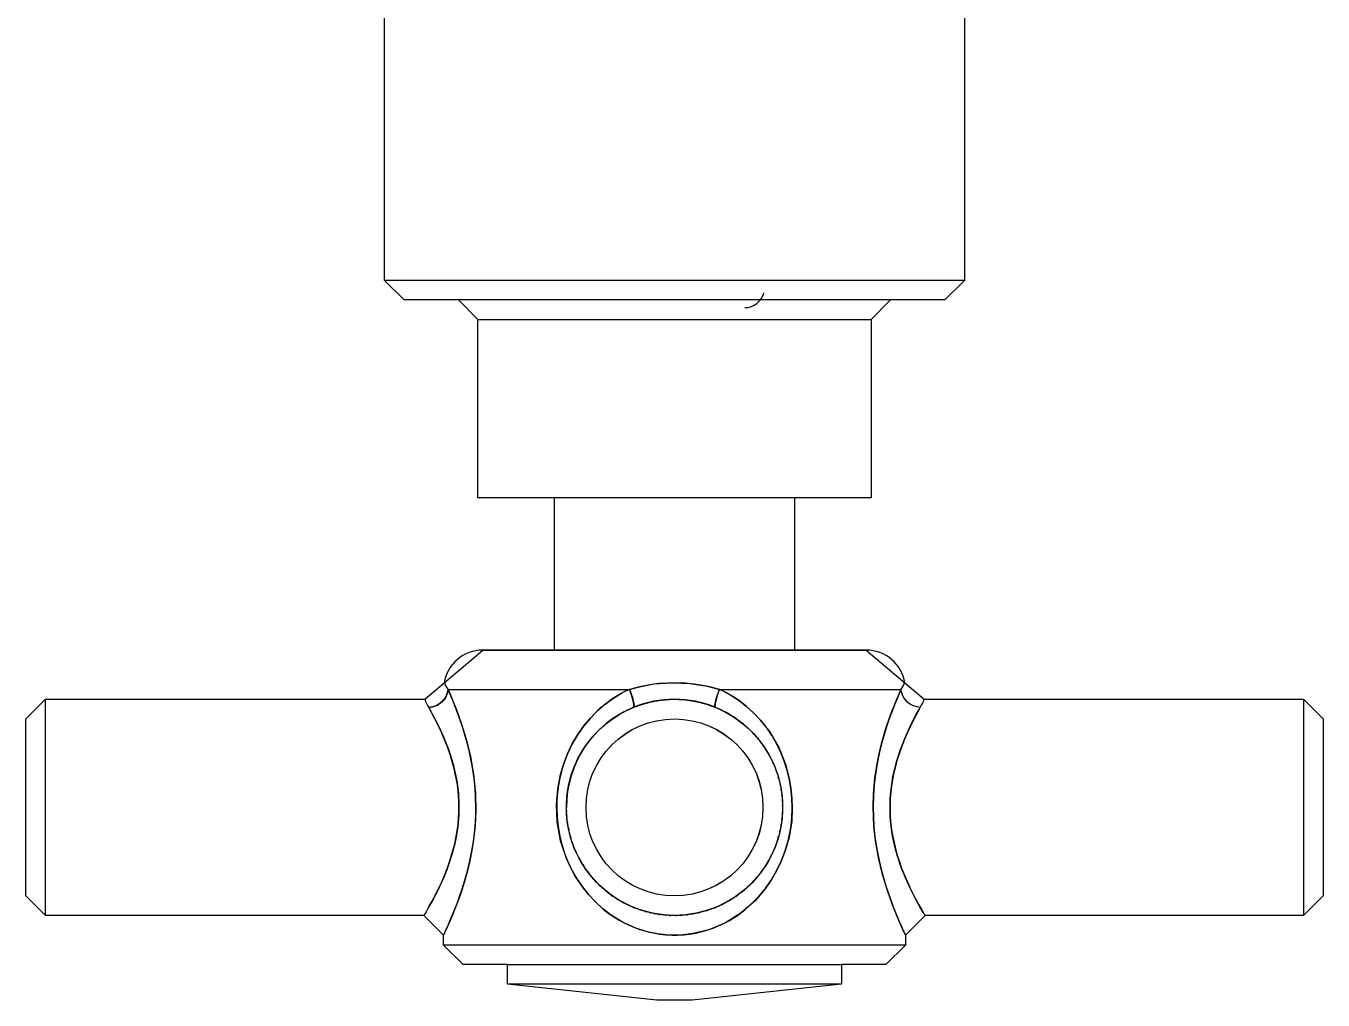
# Model space of a CAD drawing. Extents: x -14651 to 4579, y -10691 to -1290.
# Drawn here: x 880.64 to 887.25, y -9399.63 to -9394.66 of the extents above; entities that cross this region are included whole.
import ezdxf

# ---------------------------------------------------------------- set-up
doc = ezdxf.new("R2010")
doc.units = 0
doc.header["$LTSCALE"] = 25
doc.layers.add('Pena_2', color=2, linetype='Continuous')
doc.layers.add('PROJ', color=252, linetype='Continuous')

# ---------------------------------------------------------------- blocks, each defined once
blk = doc.blocks.new('layout-inferior 1')
at = {"layer": 'PROJ'}
for p, q in [((28535.1038, -9395.9584), (28532.1477, -9395.9584)), ((28535.1038, -9395.9584), (28532.1477, -9395.9584)), ((28532.6237, -9396.1584), (28534.6278, -9396.1584)), ((28532.6237, -9396.1584), (28534.6278, -9396.1584)), ((28532.4709, -9398.043), (28533.3962, -9398.043)), ((28532.4709, -9398.043), (28533.3962, -9398.043)), ((28533.8552, -9398.043), (28534.7806, -9398.043)), ((28533.8552, -9398.043), (28534.7806, -9398.043)), ((28530.4189, -9399.1958), (28530.4189, -9398.0935)), ((28530.4189, -9399.1958), (28530.4189, -9398.0935)), ((28536.8326, -9398.0935), (28536.8326, -9399.1958)), ((28536.8326, -9398.0935), (28536.8326, -9399.1958)), ((28534.8032, -9399.3463), (28532.4483, -9399.3463)), ((28534.8032, -9399.3463), (28532.4483, -9399.3463)), ((28534.4775, -9399.5466), (28532.774, -9399.5466)), ((28534.4775, -9399.5466), (28532.774, -9399.5466))]:
    blk.add_line(p, q, dxfattribs=at)
for points in [[(28534.7278, -9396.0584), (28532.5237, -9396.0584)], [(28534.7278, -9396.0584), (28532.5237, -9396.0584)], [(28534.237, -9397.0663), (28533.0145, -9397.0663)], [(28534.237, -9397.0663), (28533.0145, -9397.0663)], [(28533.0145, -9397.843), (28534.237, -9397.843)], [(28533.0145, -9397.843), (28534.237, -9397.843)], [(28532.774, -9399.4463), (28534.4775, -9399.4463)], [(28532.774, -9399.4463), (28534.4775, -9399.4463)]]:
    blk.add_lwpolyline(points, dxfattribs=at)
for points in [[(28532.451, -9398.01, 0.023181), (28532.4709, -9398.043), (28533.3962, -9398.043), (28533.4473, -9398.0296), (28533.5209, -9398.0156), (28533.6132, -9398.0092), (28533.7038, -9398.0128), (28533.792, -9398.0261), (28533.8552, -9398.043), (28534.7806, -9398.043, 0.022959), (28534.8004, -9398.01, 0.366689), (28534.6033, -9397.843), (28534.237, -9397.843), (28533.0145, -9397.843), (28532.6483, -9397.843, 0.366483)], [(28532.451, -9398.01, 0.023181), (28532.4709, -9398.043), (28533.3962, -9398.043), (28533.4473, -9398.0296), (28533.5209, -9398.0156), (28533.6132, -9398.0092), (28533.7038, -9398.0128), (28533.792, -9398.0261), (28533.8552, -9398.043), (28534.7806, -9398.043, 0.022959), (28534.8004, -9398.01, 0.366689), (28534.6033, -9397.843), (28534.237, -9397.843), (28533.0145, -9397.843), (28532.6483, -9397.843, 0.366483)], [(28533.0282, -9398.7187), (28533.0249, -9398.6282), (28533.031, -9398.5509), (28533.0448, -9398.4779), (28533.0606, -9398.4254), (28533.0806, -9398.3722), (28533.1048, -9398.3212), (28533.1323, -9398.2739), (28533.1635, -9398.2293), (28533.1953, -9398.1909), (28533.2471, -9398.1375), (28533.3144, -9398.0873), (28533.3611, -9398.0597), (28533.3965, -9398.0429), (28533.4114, -9398.0845), (28533.4218, -9398.1326, -0.192103), (28533.8304, -9398.1329), (28533.8383, -9398.0908), (28533.8547, -9398.0427), (28533.9043, -9398.067), (28533.9501, -9398.0968), (28533.9919, -9398.1287), (28534.0306, -9398.164), (28534.0647, -9398.2006), (28534.1108, -9398.2587), (28534.1589, -9398.3428), (28534.1934, -9398.4295), (28534.2102, -9398.4968), (28534.2191, -9398.5471), (28534.2244, -9398.5981), (28534.2259, -9398.648), (28534.2232, -9398.716), (28534.2104, -9398.7961), (28534.19, -9398.8666), (28534.1702, -9398.9186), (28534.1465, -9398.9684), (28534.1188, -9399.0159), (28534.0883, -9399.0595), (28534.0391, -9399.1188), (28533.9663, -9399.1826), (28533.8864, -9399.2328), (28533.8012, -9399.2688), (28533.7212, -9399.2883), (28533.6575, -9399.2956), (28533.5963, -9399.2956), (28533.5384, -9399.2894), (28533.4859, -9399.2784), (28533.4292, -9399.2608), (28533.3633, -9399.2312), (28533.3022, -9399.1941), (28533.2606, -9399.1614), (28533.2224, -9399.1269), (28533.1873, -9399.0894), (28533.1561, -9399.0501), (28533.1152, -9398.9895), (28533.0743, -9398.9049), (28533.0451, -9398.8148)], [(28533.0282, -9398.7187), (28533.0249, -9398.6282), (28533.031, -9398.5509), (28533.0448, -9398.4779), (28533.0606, -9398.4254), (28533.0806, -9398.3722), (28533.1048, -9398.3212), (28533.1323, -9398.2739), (28533.1635, -9398.2293), (28533.1953, -9398.1909), (28533.2471, -9398.1375), (28533.3144, -9398.0873), (28533.3611, -9398.0597), (28533.3965, -9398.0429), (28533.4114, -9398.0845), (28533.4218, -9398.1326, -0.192103), (28533.8304, -9398.1329), (28533.8383, -9398.0908), (28533.8547, -9398.0427), (28533.9043, -9398.067), (28533.9501, -9398.0968), (28533.9919, -9398.1287), (28534.0306, -9398.164), (28534.0647, -9398.2006), (28534.1108, -9398.2587), (28534.1589, -9398.3428), (28534.1934, -9398.4295), (28534.2102, -9398.4968), (28534.2191, -9398.5471), (28534.2244, -9398.5981), (28534.2259, -9398.648), (28534.2232, -9398.716), (28534.2104, -9398.7961), (28534.19, -9398.8666), (28534.1702, -9398.9186), (28534.1465, -9398.9684), (28534.1188, -9399.0159), (28534.0883, -9399.0595), (28534.0391, -9399.1188), (28533.9663, -9399.1826), (28533.8864, -9399.2328), (28533.8012, -9399.2688), (28533.7212, -9399.2883), (28533.6575, -9399.2956), (28533.5963, -9399.2956), (28533.5384, -9399.2894), (28533.4859, -9399.2784), (28533.4292, -9399.2608), (28533.3633, -9399.2312), (28533.3022, -9399.1941), (28533.2606, -9399.1614), (28533.2224, -9399.1269), (28533.1873, -9399.0894), (28533.1561, -9399.0501), (28533.1152, -9398.9895), (28533.0743, -9398.9049), (28533.0451, -9398.8148)], [(28533.851, -9398.1417), (28533.8438, -9398.1385, -0.017847), (28533.8793, -9398.1553), (28533.8722, -9398.1517, -0.017789), (28533.9067, -9398.1705), (28533.8999, -9398.1665, -0.021587), (28533.9401, -9398.192), (28533.9301, -9398.1852, -0.027178), (28533.9782, -9398.2209), (28533.9689, -9398.2134, -0.016694), (28533.9969, -9398.2372), (28533.9967, -9398.2371, -0.029524), (28534.0421, -9398.2836), (28534.0351, -9398.2756, -0.024437), (28534.0691, -9398.3173), (28534.0625, -9398.3086, -0.02481), (28534.0937, -9398.3535), (28534.0878, -9398.3442, -0.023752), (28534.1142, -9398.3894), (28534.1096, -9398.3808, -0.022023), (28534.131, -9398.4244), (28534.127, -9398.4155, -0.022441), (28534.1455, -9398.4614), (28534.1421, -9398.4519, -0.022868), (28534.1575, -9398.4998), (28534.1547, -9398.49, -0.020181), (28534.1655, -9398.5332), (28534.164, -9398.5264, -0.015814), (28534.1704, -9398.5606), (28534.1693, -9398.5536, -0.015915), (28534.174, -9398.5884), (28534.1732, -9398.5813, -0.025741), (28534.1768, -9398.6379), (28534.1768, -9398.6343, -0.018498), (28534.176, -9398.6751), (28534.1764, -9398.6677, -0.017313), (28534.1735, -9398.7057), (28534.1743, -9398.6977, -0.018157), (28534.169, -9398.7374), (28534.1703, -9398.7293, -0.018149), (28534.1628, -9398.7686), (28534.1645, -9398.7607, -0.018439), (28534.1545, -9398.8), (28534.1568, -9398.7921, -0.018647), (28534.1443, -9398.8312), (28534.1471, -9398.8234, -0.018581), (28534.1324, -9398.8616), (28534.1356, -9398.854, -0.021766), (28534.1154, -9398.8975), (28534.1207, -9398.8871, -0.026407), (28534.0924, -9398.9379), (28534.0985, -9398.928, -0.026609), (28534.0657, -9398.9766), (28534.0728, -9398.967, -0.026914), (28534.0356, -9399.0132), (28534.0434, -9399.0042, -0.025672), (28534.0044, -9399.0452), (28534.0119, -9399.0379, -0.023779), (28533.9728, -9399.0728), (28533.981, -9399.0661, -0.024124), (28533.9387, -9399.0983), (28533.9476, -9399.0921, -0.024539), (28533.9022, -9399.1215), (28533.9115, -9399.1159, -0.024082), (28533.8649, -9399.1412), (28533.8741, -9399.1367, -0.023177), (28533.8275, -9399.1576), (28533.837, -9399.1537, -0.023669), (28533.788, -9399.1714), (28533.7981, -9399.1682, -0.024126), (28533.7469, -9399.1823), (28533.7574, -9399.1799, -0.020906), (28533.7122, -9399.189), (28533.7191, -9399.1878, -0.015716), (28533.6848, -9399.1926), (28533.6918, -9399.1918, -0.01579), (28533.6571, -9399.1949), (28533.6642, -9399.1945, -0.016075), (28533.6288, -9399.1958), (28533.636, -9399.1957, -0.016281), (28533.6001, -9399.1952), (28533.6075, -9399.1955, -0.016316), (28533.5716, -9399.1931), (28533.5788, -9399.1938, -0.01533), (28533.5453, -9399.1899), (28533.5513, -9399.1908, -0.013711), (28533.5215, -9399.1859), (28533.5274, -9399.187, -0.013749), (28533.4978, -9399.1808), (28533.5037, -9399.1821, -0.013768), (28533.4743, -9399.1746), (28533.4802, -9399.1762, -0.015624), (28533.4472, -9399.1661), (28533.455, -9399.1687, -0.018303), (28533.4171, -9399.1548), (28533.4247, -9399.1578, -0.018249), (28533.3878, -9399.1418), (28533.3951, -9399.1453, -0.018455), (28533.3588, -9399.1269), (28533.3661, -9399.1308, -0.018647), (28533.3306, -9399.1101), (28533.3376, -9399.1145, -0.018591), (28533.3035, -9399.0918), (28533.3103, -9399.0966, -0.021186), (28533.2731, -9399.0683), (28533.2817, -9399.0753, -0.025016), (28533.2404, -9399.0388), (28533.2484, -9399.0464, -0.025258), (28533.2098, -9399.0063), (28533.2173, -9399.0148, -0.025603), (28533.1816, -9398.9711), (28533.1884, -9398.9801, -0.024312), (28533.1579, -9398.9361), (28533.1632, -9398.9444, -0.022281), (28533.1384, -9398.902), (28533.1431, -9398.9107, -0.022662), (28533.121, -9398.866), (28533.1251, -9398.8752, -0.023081), (28533.106, -9398.8281), (28533.1095, -9398.8378, -0.023127), (28533.0939, -9398.7893), (28533.0966, -9398.799, -0.022918), (28533.0847, -9398.7499), (28533.0868, -9398.7599, -0.020264), (28533.0792, -9398.7159), (28533.0802, -9398.7229, -0.015918), (28533.0763, -9398.688), (28533.0769, -9398.6952, -0.015999), (28533.0748, -9398.66), (28533.075, -9398.6671, -0.556946)], [(28533.851, -9398.1417), (28533.8438, -9398.1385, -0.017847), (28533.8793, -9398.1553), (28533.8722, -9398.1517, -0.017789), (28533.9067, -9398.1705), (28533.8999, -9398.1665, -0.021587), (28533.9401, -9398.192), (28533.9301, -9398.1852, -0.027178), (28533.9782, -9398.2209), (28533.9689, -9398.2134, -0.016694), (28533.9969, -9398.2372), (28533.9967, -9398.2371, -0.029524), (28534.0421, -9398.2836), (28534.0351, -9398.2756, -0.024437), (28534.0691, -9398.3173), (28534.0625, -9398.3086, -0.02481), (28534.0937, -9398.3535), (28534.0878, -9398.3442, -0.023752), (28534.1142, -9398.3894), (28534.1096, -9398.3808, -0.022023), (28534.131, -9398.4244), (28534.127, -9398.4155, -0.022441), (28534.1455, -9398.4614), (28534.1421, -9398.4519, -0.022868), (28534.1575, -9398.4998), (28534.1547, -9398.49, -0.020181), (28534.1655, -9398.5332), (28534.164, -9398.5264, -0.015814), (28534.1704, -9398.5606), (28534.1693, -9398.5536, -0.015915), (28534.174, -9398.5884), (28534.1732, -9398.5813, -0.025741), (28534.1768, -9398.6379), (28534.1768, -9398.6343, -0.018498), (28534.176, -9398.6751), (28534.1764, -9398.6677, -0.017313), (28534.1735, -9398.7057), (28534.1743, -9398.6977, -0.018157), (28534.169, -9398.7374), (28534.1703, -9398.7293, -0.018149), (28534.1628, -9398.7686), (28534.1645, -9398.7607, -0.018439), (28534.1545, -9398.8), (28534.1568, -9398.7921, -0.018647), (28534.1443, -9398.8312), (28534.1471, -9398.8234, -0.018581), (28534.1324, -9398.8616), (28534.1356, -9398.854, -0.021766), (28534.1154, -9398.8975), (28534.1207, -9398.8871, -0.026407), (28534.0924, -9398.9379), (28534.0985, -9398.928, -0.026609), (28534.0657, -9398.9766), (28534.0728, -9398.967, -0.026914), (28534.0356, -9399.0132), (28534.0434, -9399.0042, -0.025672), (28534.0044, -9399.0452), (28534.0119, -9399.0379, -0.023779), (28533.9728, -9399.0728), (28533.981, -9399.0661, -0.024124), (28533.9387, -9399.0983), (28533.9476, -9399.0921, -0.024539), (28533.9022, -9399.1215), (28533.9115, -9399.1159, -0.024082), (28533.8649, -9399.1412), (28533.8741, -9399.1367, -0.023177), (28533.8275, -9399.1576), (28533.837, -9399.1537, -0.023669), (28533.788, -9399.1714), (28533.7981, -9399.1682, -0.024126), (28533.7469, -9399.1823), (28533.7574, -9399.1799, -0.020906), (28533.7122, -9399.189), (28533.7191, -9399.1878, -0.015716), (28533.6848, -9399.1926), (28533.6918, -9399.1918, -0.01579), (28533.6571, -9399.1949), (28533.6642, -9399.1945, -0.016075), (28533.6288, -9399.1958), (28533.636, -9399.1957, -0.016281), (28533.6001, -9399.1952), (28533.6075, -9399.1955, -0.016316), (28533.5716, -9399.1931), (28533.5788, -9399.1938, -0.01533), (28533.5453, -9399.1899), (28533.5513, -9399.1908, -0.013711), (28533.5215, -9399.1859), (28533.5274, -9399.187, -0.013749), (28533.4978, -9399.1808), (28533.5037, -9399.1821, -0.013768), (28533.4743, -9399.1746), (28533.4802, -9399.1762, -0.015624), (28533.4472, -9399.1661), (28533.455, -9399.1687, -0.018303), (28533.4171, -9399.1548), (28533.4247, -9399.1578, -0.018249), (28533.3878, -9399.1418), (28533.3951, -9399.1453, -0.018455), (28533.3588, -9399.1269), (28533.3661, -9399.1308, -0.018647), (28533.3306, -9399.1101), (28533.3376, -9399.1145, -0.018591), (28533.3035, -9399.0918), (28533.3103, -9399.0966, -0.021186), (28533.2731, -9399.0683), (28533.2817, -9399.0753, -0.025016), (28533.2404, -9399.0388), (28533.2484, -9399.0464, -0.025258), (28533.2098, -9399.0063), (28533.2173, -9399.0148, -0.025603), (28533.1816, -9398.9711), (28533.1884, -9398.9801, -0.024312), (28533.1579, -9398.9361), (28533.1632, -9398.9444, -0.022281), (28533.1384, -9398.902), (28533.1431, -9398.9107, -0.022662), (28533.121, -9398.866), (28533.1251, -9398.8752, -0.023081), (28533.106, -9398.8281), (28533.1095, -9398.8378, -0.023127), (28533.0939, -9398.7893), (28533.0966, -9398.799, -0.022918), (28533.0847, -9398.7499), (28533.0868, -9398.7599, -0.020264), (28533.0792, -9398.7159), (28533.0802, -9398.7229, -0.015918), (28533.0763, -9398.688), (28533.0769, -9398.6952, -0.015999), (28533.0748, -9398.66), (28533.075, -9398.6671, -0.556946)], [(28533.1746, -9398.6447, -1), (28534.0769, -9398.6447, -1)], [(28533.1746, -9398.6447, -1), (28534.0769, -9398.6447, -1)]]:
    blk.add_lwpolyline(points, format="xyb", close=True, dxfattribs=at)
for points in [[(28532.3757, -9399.1488), (28532.3855, -9399.1311), (28532.3963, -9399.111), (28532.4094, -9399.0858), (28532.4231, -9399.058), (28532.4369, -9399.0283), (28532.4508, -9398.9963), (28532.4661, -9398.9577), (28532.4807, -9398.9166), (28532.4895, -9398.8888), (28532.4976, -9398.8599), (28532.505, -9398.8302), (28532.5096, -9398.8094), (28532.5147, -9398.7822), (28532.5191, -9398.7545), (28532.5225, -9398.7264), (28532.5248, -9398.699), (28532.5262, -9398.6713), (28532.5267, -9398.6435), (28532.5261, -9398.6153), (28532.5246, -9398.5873), (28532.5221, -9398.5595), (28532.5168, -9398.5196), (28532.5097, -9398.4807), (28532.5009, -9398.4421), (28532.4908, -9398.4049), (28532.4798, -9398.37), (28532.4681, -9398.3368), (28532.4538, -9398.3003), (28532.4393, -9398.2663), (28532.4251, -9398.2355), (28532.4113, -9398.2073), (28532.4005, -9398.1863), (28532.3903, -9398.1671), (28532.3811, -9398.1503), (28532.3728, -9398.1354), (28532.3826, -9398.1343), (28532.3994, -9398.1301), (28532.4155, -9398.1232), (28532.4302, -9398.114), (28532.4432, -9398.1026), (28532.4541, -9398.0893), (28532.4624, -9398.0747), (28532.4681, -9398.0591), (28532.4709, -9398.0427), (28532.4924, -9398.0931), (28532.514, -9398.1472), (28532.5403, -9398.2205), (28532.565, -9398.3016), (28532.5855, -9398.3857), (28532.6015, -9398.4754), (28532.6112, -9398.571), (28532.6131, -9398.6611), (28532.6095, -9398.7381), (28532.6016, -9398.8109), (28532.5928, -9398.8639), (28532.5821, -9398.9171), (28532.5698, -9398.9681), (28532.5566, -9399.0154), (28532.5373, -9399.0778), (28532.5113, -9399.1492), (28532.4881, -9399.2066), (28532.4671, -9399.255), (28532.4588, -9399.2732), (28532.4653, -9399.2588), (28532.4731, -9399.2412), (28532.4824, -9399.2199), (28532.4926, -9399.1956), (28532.5044, -9399.1664), (28532.5168, -9399.1342), (28532.5298, -9399.0985), (28532.5428, -9399.0601), (28532.5566, -9399.0154), (28532.5698, -9398.9681), (28532.5821, -9398.9171), (28532.5928, -9398.8639), (28532.5986, -9398.8289), (28532.6035, -9398.7933), (28532.6074, -9398.7572), (28532.6104, -9398.7195), (28532.6122, -9398.6814), (28532.6127, -9398.6433), (28532.6117, -9398.595), (28532.6087, -9398.5471), (28532.6038, -9398.4985), (28532.5971, -9398.4509), (28532.5893, -9398.4067), (28532.5802, -9398.3638), (28532.5698, -9398.3215), (28532.5587, -9398.2809), (28532.546, -9398.2392), (28532.5329, -9398.2), (28532.5195, -9398.1624), (28532.5063, -9398.1279), (28532.4966, -9398.1036), (28532.4874, -9398.0814), (28532.4787, -9398.061), (28532.4725, -9398.0468), (28532.4566, -9398.0908), (28532.4168, -9398.1258), (28532.3736, -9398.1365), (28532.3959, -9398.1773), (28532.4193, -9398.2229), (28532.4476, -9398.2843), (28532.4746, -9398.3535), (28532.4968, -9398.4242), (28532.5143, -9398.5004), (28532.5238, -9398.572), (28532.5269, -9398.6295), (28532.526, -9398.685), (28532.5213, -9398.7404), (28532.511, -9398.8064), (28532.4942, -9398.874), (28532.4738, -9398.9383), (28532.445, -9399.0109), (28532.417, -9399.0711), (28532.3875, -9399.128)], [(28532.3757, -9399.1488), (28532.3855, -9399.1311), (28532.3963, -9399.111), (28532.4094, -9399.0858), (28532.4231, -9399.058), (28532.4369, -9399.0283), (28532.4508, -9398.9963), (28532.4661, -9398.9577), (28532.4807, -9398.9166), (28532.4895, -9398.8888), (28532.4976, -9398.8599), (28532.505, -9398.8302), (28532.5096, -9398.8094), (28532.5147, -9398.7822), (28532.5191, -9398.7545), (28532.5225, -9398.7264), (28532.5248, -9398.699), (28532.5262, -9398.6713), (28532.5267, -9398.6435), (28532.5261, -9398.6153), (28532.5246, -9398.5873), (28532.5221, -9398.5595), (28532.5168, -9398.5196), (28532.5097, -9398.4807), (28532.5009, -9398.4421), (28532.4908, -9398.4049), (28532.4798, -9398.37), (28532.4681, -9398.3368), (28532.4538, -9398.3003), (28532.4393, -9398.2663), (28532.4251, -9398.2355), (28532.4113, -9398.2073), (28532.4005, -9398.1863), (28532.3903, -9398.1671), (28532.3811, -9398.1503), (28532.3728, -9398.1354), (28532.3826, -9398.1343), (28532.3994, -9398.1301), (28532.4155, -9398.1232), (28532.4302, -9398.114), (28532.4432, -9398.1026), (28532.4541, -9398.0893), (28532.4624, -9398.0747), (28532.4681, -9398.0591), (28532.4709, -9398.0427), (28532.4924, -9398.0931), (28532.514, -9398.1472), (28532.5403, -9398.2205), (28532.565, -9398.3016), (28532.5855, -9398.3857), (28532.6015, -9398.4754), (28532.6112, -9398.571), (28532.6131, -9398.6611), (28532.6095, -9398.7381), (28532.6016, -9398.8109), (28532.5928, -9398.8639), (28532.5821, -9398.9171), (28532.5698, -9398.9681), (28532.5566, -9399.0154), (28532.5373, -9399.0778), (28532.5113, -9399.1492), (28532.4881, -9399.2066), (28532.4671, -9399.255), (28532.4588, -9399.2732), (28532.4653, -9399.2588), (28532.4731, -9399.2412), (28532.4824, -9399.2199), (28532.4926, -9399.1956), (28532.5044, -9399.1664), (28532.5168, -9399.1342), (28532.5298, -9399.0985), (28532.5428, -9399.0601), (28532.5566, -9399.0154), (28532.5698, -9398.9681), (28532.5821, -9398.9171), (28532.5928, -9398.8639), (28532.5986, -9398.8289), (28532.6035, -9398.7933), (28532.6074, -9398.7572), (28532.6104, -9398.7195), (28532.6122, -9398.6814), (28532.6127, -9398.6433), (28532.6117, -9398.595), (28532.6087, -9398.5471), (28532.6038, -9398.4985), (28532.5971, -9398.4509), (28532.5893, -9398.4067), (28532.5802, -9398.3638), (28532.5698, -9398.3215), (28532.5587, -9398.2809), (28532.546, -9398.2392), (28532.5329, -9398.2), (28532.5195, -9398.1624), (28532.5063, -9398.1279), (28532.4966, -9398.1036), (28532.4874, -9398.0814), (28532.4787, -9398.061), (28532.4725, -9398.0468), (28532.4566, -9398.0908), (28532.4168, -9398.1258), (28532.3736, -9398.1365), (28532.3959, -9398.1773), (28532.4193, -9398.2229), (28532.4476, -9398.2843), (28532.4746, -9398.3535), (28532.4968, -9398.4242), (28532.5143, -9398.5004), (28532.5238, -9398.572), (28532.5269, -9398.6295), (28532.526, -9398.685), (28532.5213, -9398.7404), (28532.511, -9398.8064), (28532.4942, -9398.874), (28532.4738, -9398.9383), (28532.445, -9399.0109), (28532.417, -9399.0711), (28532.3875, -9399.128)], [(28534.65, -9398.8138), (28534.6427, -9398.7422), (28534.6396, -9398.6913), (28534.6387, -9398.6414), (28534.6403, -9398.5736), (28534.6477, -9398.4938), (28534.6592, -9398.4228), (28534.6697, -9398.3707), (28534.6818, -9398.3209), (28534.7007, -9398.2529), (28534.7278, -9398.173), (28534.7523, -9398.1093), (28534.7774, -9398.0497), (28534.7862, -9398.0681), (28534.7798, -9398.0449), (28534.7752, -9398.0553), (28534.7693, -9398.0689), (28534.7587, -9398.0942), (28534.7473, -9398.1224), (28534.735, -9398.1543), (28534.7224, -9398.1889), (28534.7085, -9398.2298), (28534.6949, -9398.2735), (28534.6818, -9398.3209), (28534.6697, -9398.3707), (28534.6592, -9398.4228), (28534.6505, -9398.4765), (28534.6458, -9398.5144), (28534.6423, -9398.5528), (28534.6399, -9398.5915), (28534.6387, -9398.6414), (28534.6396, -9398.6913), (28534.6427, -9398.7422), (28534.6478, -9398.7925), (28534.6542, -9398.8373), (28534.6619, -9398.8811), (28534.671, -9398.9245), (28534.6812, -9398.9664), (28534.6929, -9399.009), (28534.7053, -9399.0496), (28534.7183, -9399.0888), (28534.7314, -9399.1253), (28534.7449, -9399.1608), (28534.7577, -9399.1928), (28534.766, -9399.2127), (28534.7737, -9399.2307), (28534.7872, -9399.2613), (28534.7957, -9399.2797), (28534.7815, -9399.2488), (28534.761, -9399.2011), (28534.7374, -9399.1421), (28534.711, -9399.0683), (28534.6863, -9398.9872), (28534.6656, -9398.9022)], [(28534.65, -9398.8138), (28534.6427, -9398.7422), (28534.6396, -9398.6913), (28534.6387, -9398.6414), (28534.6403, -9398.5736), (28534.6477, -9398.4938), (28534.6592, -9398.4228), (28534.6697, -9398.3707), (28534.6818, -9398.3209), (28534.7007, -9398.2529), (28534.7278, -9398.173), (28534.7523, -9398.1093), (28534.7774, -9398.0497), (28534.7862, -9398.0681), (28534.7798, -9398.0449), (28534.7752, -9398.0553), (28534.7693, -9398.0689), (28534.7587, -9398.0942), (28534.7473, -9398.1224), (28534.735, -9398.1543), (28534.7224, -9398.1889), (28534.7085, -9398.2298), (28534.6949, -9398.2735), (28534.6818, -9398.3209), (28534.6697, -9398.3707), (28534.6592, -9398.4228), (28534.6505, -9398.4765), (28534.6458, -9398.5144), (28534.6423, -9398.5528), (28534.6399, -9398.5915), (28534.6387, -9398.6414), (28534.6396, -9398.6913), (28534.6427, -9398.7422), (28534.6478, -9398.7925), (28534.6542, -9398.8373), (28534.6619, -9398.8811), (28534.671, -9398.9245), (28534.6812, -9398.9664), (28534.6929, -9399.009), (28534.7053, -9399.0496), (28534.7183, -9399.0888), (28534.7314, -9399.1253), (28534.7449, -9399.1608), (28534.7577, -9399.1928), (28534.766, -9399.2127), (28534.7737, -9399.2307), (28534.7872, -9399.2613), (28534.7957, -9399.2797), (28534.7815, -9399.2488), (28534.761, -9399.2011), (28534.7374, -9399.1421), (28534.711, -9399.0683), (28534.6863, -9398.9872), (28534.6656, -9398.9022)], [(28534.8547, -9398.1791), (28534.842, -9398.2036), (28534.829, -9398.2301), (28534.8155, -9398.2589), (28534.8002, -9398.2941), (28534.7852, -9398.332), (28534.7712, -9398.3713), (28534.7584, -9398.4128), (28534.7504, -9398.4427), (28534.7432, -9398.4736), (28534.737, -9398.5052), (28534.7322, -9398.5362), (28534.7285, -9398.5678), (28534.726, -9398.5997), (28534.7249, -9398.6287), (28534.7249, -9398.6579), (28534.7259, -9398.687), (28534.7279, -9398.7149), (28534.7308, -9398.7425), (28534.7347, -9398.7698), (28534.7418, -9398.8089), (28534.7504, -9398.8469), (28534.7601, -9398.8826), (28534.7709, -9398.917), (28534.784, -9398.9542), (28534.7978, -9398.9894), (28534.8115, -9399.0216), (28534.8253, -9399.0515), (28534.8258, -9399.0527), (28534.8409, -9399.0834), (28534.8551, -9399.1109), (28534.8636, -9399.1269), (28534.8716, -9399.1414), (28534.8861, -9399.1671), (28534.8955, -9399.183), (28534.8801, -9399.1569), (28534.8584, -9399.1174), (28534.8323, -9399.0669), (28534.8037, -9399.0045), (28534.7766, -9398.9354), (28534.7543, -9398.864), (28534.7376, -9398.7906), (28534.7289, -9398.7286), (28534.7248, -9398.6723), (28534.725, -9398.6138), (28534.7297, -9398.5522), (28534.7395, -9398.4897), (28534.7541, -9398.4267), (28534.7771, -9398.3525), (28534.8066, -9398.278), (28534.8348, -9398.2176), (28534.862, -9398.1651), (28534.8728, -9398.1459), (28534.8664, -9398.1573)], [(28534.8547, -9398.1791), (28534.842, -9398.2036), (28534.829, -9398.2301), (28534.8155, -9398.2589), (28534.8002, -9398.2941), (28534.7852, -9398.332), (28534.7712, -9398.3713), (28534.7584, -9398.4128), (28534.7504, -9398.4427), (28534.7432, -9398.4736), (28534.737, -9398.5052), (28534.7322, -9398.5362), (28534.7285, -9398.5678), (28534.726, -9398.5997), (28534.7249, -9398.6287), (28534.7249, -9398.6579), (28534.7259, -9398.687), (28534.7279, -9398.7149), (28534.7308, -9398.7425), (28534.7347, -9398.7698), (28534.7418, -9398.8089), (28534.7504, -9398.8469), (28534.7601, -9398.8826), (28534.7709, -9398.917), (28534.784, -9398.9542), (28534.7978, -9398.9894), (28534.8115, -9399.0216), (28534.8253, -9399.0515), (28534.8258, -9399.0527), (28534.8409, -9399.0834), (28534.8551, -9399.1109), (28534.8636, -9399.1269), (28534.8716, -9399.1414), (28534.8861, -9399.1671), (28534.8955, -9399.183), (28534.8801, -9399.1569), (28534.8584, -9399.1174), (28534.8323, -9399.0669), (28534.8037, -9399.0045), (28534.7766, -9398.9354), (28534.7543, -9398.864), (28534.7376, -9398.7906), (28534.7289, -9398.7286), (28534.7248, -9398.6723), (28534.725, -9398.6138), (28534.7297, -9398.5522), (28534.7395, -9398.4897), (28534.7541, -9398.4267), (28534.7771, -9398.3525), (28534.8066, -9398.278), (28534.8348, -9398.2176), (28534.862, -9398.1651), (28534.8728, -9398.1459), (28534.8664, -9398.1573)]]:
    blk.add_lwpolyline(points, close=True, dxfattribs=at)
for points in [[(28535.1038, -9394.0501, 0), (28535.1038, -9395.9584, 0), (28535.0038, -9396.0584, 0), (28534.7278, -9396.0584, 0), (28534.6278, -9396.1584, 0), (28534.6278, -9397.0663, 0), (28534.237, -9397.0663, 0), (28534.237, -9397.843, 0), (28534.6032, -9397.843, 0), (28534.8004, -9398.0099, 0), (28534.899, -9398.0935, 0), (28536.8326, -9398.0935, 0), (28536.9326, -9398.1935, 0), (28536.9326, -9399.0958, 0), (28536.8326, -9399.1958, 0), (28534.9032, -9399.1958, 0), (28534.8032, -9399.2958, 0), (28534.8032, -9399.3463, 0), (28534.7032, -9399.4463, 0), (28534.4775, -9399.4463, 0), (28534.4775, -9399.5466, 0), (28533.715, -9399.6267, 0), (28533.5365, -9399.6267, 0), (28532.774, -9399.5466, 0), (28532.774, -9399.4463, 0), (28532.5483, -9399.4463, 0), (28532.4483, -9399.3463, 0), (28532.4483, -9399.2958, 0), (28532.3483, -9399.1958, 0), (28530.4189, -9399.1958, 0), (28530.3189, -9399.0958, 0), (28530.3189, -9398.1935, 0), (28530.4189, -9398.0935, 0), (28532.3525, -9398.0935, 0), (28532.451, -9398.0102, 0), (28532.6483, -9397.843, 0), (28533.0145, -9397.843, 0), (28533.0145, -9397.0663, 0), (28532.6237, -9397.0663, 0), (28532.6237, -9396.1584, 0), (28532.5237, -9396.0584, 0), (28532.2477, -9396.0584, 0), (28532.1477, -9395.9584, 0), (28532.1477, -9394.0501, 0)], [(28535.1038, -9394.0501, 0), (28535.1038, -9395.9584, 0), (28535.0038, -9396.0584, 0), (28534.7278, -9396.0584, 0), (28534.6278, -9396.1584, 0), (28534.6278, -9397.0663, 0), (28534.237, -9397.0663, 0), (28534.237, -9397.843, 0), (28534.6032, -9397.843, 0), (28534.8004, -9398.0099, 0), (28534.899, -9398.0935, 0), (28536.8326, -9398.0935, 0), (28536.9326, -9398.1935, 0), (28536.9326, -9399.0958, 0), (28536.8326, -9399.1958, 0), (28534.9032, -9399.1958, 0), (28534.8032, -9399.2958, 0), (28534.8032, -9399.3463, 0), (28534.7032, -9399.4463, 0), (28534.4775, -9399.4463, 0), (28534.4775, -9399.5466, 0), (28533.715, -9399.6267, 0), (28533.5365, -9399.6267, 0), (28532.774, -9399.5466, 0), (28532.774, -9399.4463, 0), (28532.5483, -9399.4463, 0), (28532.4483, -9399.3463, 0), (28532.4483, -9399.2958, 0), (28532.3483, -9399.1958, 0), (28530.4189, -9399.1958, 0), (28530.3189, -9399.0958, 0), (28530.3189, -9398.1935, 0), (28530.4189, -9398.0935, 0), (28532.3525, -9398.0935, 0), (28532.451, -9398.0102, 0), (28532.6483, -9397.843, 0), (28533.0145, -9397.843, 0), (28533.0145, -9397.0663, 0), (28532.6237, -9397.0663, 0), (28532.6237, -9396.1584, 0), (28532.5237, -9396.0584, 0), (28532.2477, -9396.0584, 0), (28532.1477, -9395.9584, 0), (28532.1477, -9394.0501, 0)], [(28532.4709, -9398.043, 0), (28532.4681, -9398.0591, 0), (28532.4624, -9398.0747, 0), (28532.4541, -9398.0893, 0), (28532.4432, -9398.1026, 0), (28532.4302, -9398.114, 0), (28532.4155, -9398.1232, 0), (28532.3994, -9398.1301, 0), (28532.3826, -9398.1343, 0), (28532.3728, -9398.1354, 0)], [(28532.4709, -9398.043, 0), (28532.4681, -9398.0591, 0), (28532.4624, -9398.0747, 0), (28532.4541, -9398.0893, 0), (28532.4432, -9398.1026, 0), (28532.4302, -9398.114, 0), (28532.4155, -9398.1232, 0), (28532.3994, -9398.1301, 0), (28532.3826, -9398.1343, 0), (28532.3728, -9398.1354, 0)], [(28532.4483, -9399.2958, 0), (28532.4489, -9399.2944, 0), (28532.4509, -9399.2902, 0), (28532.4542, -9399.2831, 0), (28532.4588, -9399.2732, 0), (28532.4653, -9399.2588, 0), (28532.4731, -9399.2412, 0), (28532.4824, -9399.2199, 0), (28532.4926, -9399.1956, 0), (28532.5044, -9399.1664, 0), (28532.5168, -9399.1342, 0), (28532.5298, -9399.0985, 0), (28532.5428, -9399.0601, 0), (28532.5566, -9399.0154, 0), (28532.5698, -9398.9681, 0), (28532.5821, -9398.9171, 0), (28532.5928, -9398.8639, 0), (28532.5986, -9398.8289, 0), (28532.6035, -9398.7933, 0), (28532.6074, -9398.7572, 0), (28532.6104, -9398.7195, 0), (28532.6122, -9398.6814, 0), (28532.6127, -9398.6433, 0), (28532.6117, -9398.595, 0), (28532.6087, -9398.5471, 0), (28532.6038, -9398.4985, 0), (28532.5971, -9398.4509, 0), (28532.5893, -9398.4067, 0), (28532.5802, -9398.3638, 0), (28532.5698, -9398.3215, 0), (28532.5587, -9398.2809, 0), (28532.546, -9398.2392, 0), (28532.5329, -9398.2, 0), (28532.5195, -9398.1624, 0), (28532.5063, -9398.1279, 0), (28532.4966, -9398.1036, 0), (28532.4874, -9398.0814, 0), (28532.4787, -9398.061, 0), (28532.4709, -9398.043, 0)], [(28532.4483, -9399.2958, 0), (28532.4489, -9399.2944, 0), (28532.4509, -9399.2902, 0), (28532.4542, -9399.2831, 0), (28532.4588, -9399.2732, 0), (28532.4653, -9399.2588, 0), (28532.4731, -9399.2412, 0), (28532.4824, -9399.2199, 0), (28532.4926, -9399.1956, 0), (28532.5044, -9399.1664, 0), (28532.5168, -9399.1342, 0), (28532.5298, -9399.0985, 0), (28532.5428, -9399.0601, 0), (28532.5566, -9399.0154, 0), (28532.5698, -9398.9681, 0), (28532.5821, -9398.9171, 0), (28532.5928, -9398.8639, 0), (28532.5986, -9398.8289, 0), (28532.6035, -9398.7933, 0), (28532.6074, -9398.7572, 0), (28532.6104, -9398.7195, 0), (28532.6122, -9398.6814, 0), (28532.6127, -9398.6433, 0), (28532.6117, -9398.595, 0), (28532.6087, -9398.5471, 0), (28532.6038, -9398.4985, 0), (28532.5971, -9398.4509, 0), (28532.5893, -9398.4067, 0), (28532.5802, -9398.3638, 0), (28532.5698, -9398.3215, 0), (28532.5587, -9398.2809, 0), (28532.546, -9398.2392, 0), (28532.5329, -9398.2, 0), (28532.5195, -9398.1624, 0), (28532.5063, -9398.1279, 0), (28532.4966, -9398.1036, 0), (28532.4874, -9398.0814, 0), (28532.4787, -9398.061, 0), (28532.4709, -9398.043, 0)], [(28533.3962, -9398.043, 0), (28533.3728, -9398.0542, 0), (28533.35, -9398.0663, 0), (28533.3275, -9398.0796, 0), (28533.3058, -9398.0938, 0), (28533.2666, -9398.1229, 0), (28533.23, -9398.1551, 0), (28533.1953, -9398.1909, 0), (28533.1635, -9398.2293, 0), (28533.1323, -9398.2739, 0), (28533.1048, -9398.3212, 0), (28533.0806, -9398.3722, 0), (28533.0606, -9398.4254, 0), (28533.0501, -9398.4604, 0), (28533.0414, -9398.496, 0), (28533.0346, -9398.5321, 0), (28533.0295, -9398.5698, 0), (28533.0265, -9398.6079, 0), (28533.0256, -9398.6461, 0), (28533.0273, -9398.6943, 0), (28533.0323, -9398.7423, 0), (28533.0409, -9398.7908, 0), (28533.0527, -9398.8384, 0), (28533.0671, -9398.8826, 0), (28533.0843, -9398.9255, 0), (28533.1047, -9398.9678, 0), (28533.1279, -9399.0084, 0), (28533.1561, -9399.0501, 0), (28533.1873, -9399.0894, 0), (28533.2224, -9399.1269, 0), (28533.2606, -9399.1614, 0), (28533.2882, -9399.1831, 0), (28533.3172, -9399.2032, 0), (28533.3474, -9399.2215, 0), (28533.3798, -9399.2387, 0), (28533.4135, -9399.2537, 0), (28533.4482, -9399.2667, 0), (28533.4733, -9399.2744, 0), (28533.4987, -9399.2811, 0), (28533.5248, -9399.2865, 0), (28533.5512, -9399.2908, 0), (28533.5812, -9399.294, 0), (28533.6115, -9399.2956, 0), (28533.6417, -9399.2956, 0), (28533.673, -9399.2938, 0), (28533.7041, -9399.2902, 0), (28533.7348, -9399.285, 0), (28533.7791, -9399.2742, 0), (28533.8222, -9399.2599, 0), (28533.865, -9399.2418, 0), (28533.906, -9399.2204, 0), (28533.9463, -9399.1952, 0), (28533.9842, -9399.1669, 0), (28534.0206, -9399.135, 0), (28534.0543, -9399.1005, 0), (28534.0883, -9399.0595, 0), (28534.1188, -9399.0159, 0), (28534.1465, -9398.9684, 0), (28534.1702, -9398.9186, 0), (28534.19, -9398.8666, 0), (28534.2055, -9398.8128, 0), (28534.2138, -9398.775, 0), (28534.2199, -9398.7366, 0), (28534.2239, -9398.6978, 0), (28534.2259, -9398.648, 0), (28534.2244, -9398.5981, 0), (28534.2191, -9398.5471, 0), (28534.2102, -9398.4968, 0), (28534.199, -9398.452, 0), (28534.1849, -9398.4083, 0), (28534.1677, -9398.3649, 0), (28534.1475, -9398.323, 0), (28534.1231, -9398.2803, 0), (28534.0957, -9398.2397, 0), (28534.0647, -9398.2006, 0), (28534.0306, -9398.164, 0), (28533.9919, -9398.1287, 0), (28533.9501, -9398.0968, 0), (28533.9197, -9398.077, 0), (28533.8881, -9398.059, 0), (28533.8552, -9398.043, 0)], [(28533.3962, -9398.043, 0), (28533.3728, -9398.0542, 0), (28533.35, -9398.0663, 0), (28533.3275, -9398.0796, 0), (28533.3058, -9398.0938, 0), (28533.2666, -9398.1229, 0), (28533.23, -9398.1551, 0), (28533.1953, -9398.1909, 0), (28533.1635, -9398.2293, 0), (28533.1323, -9398.2739, 0), (28533.1048, -9398.3212, 0), (28533.0806, -9398.3722, 0), (28533.0606, -9398.4254, 0), (28533.0501, -9398.4604, 0), (28533.0414, -9398.496, 0), (28533.0346, -9398.5321, 0), (28533.0295, -9398.5698, 0), (28533.0265, -9398.6079, 0), (28533.0256, -9398.6461, 0), (28533.0273, -9398.6943, 0), (28533.0323, -9398.7423, 0), (28533.0409, -9398.7908, 0), (28533.0527, -9398.8384, 0), (28533.0671, -9398.8826, 0), (28533.0843, -9398.9255, 0), (28533.1047, -9398.9678, 0), (28533.1279, -9399.0084, 0), (28533.1561, -9399.0501, 0), (28533.1873, -9399.0894, 0), (28533.2224, -9399.1269, 0), (28533.2606, -9399.1614, 0), (28533.2882, -9399.1831, 0), (28533.3172, -9399.2032, 0), (28533.3474, -9399.2215, 0), (28533.3798, -9399.2387, 0), (28533.4135, -9399.2537, 0), (28533.4482, -9399.2667, 0), (28533.4733, -9399.2744, 0), (28533.4987, -9399.2811, 0), (28533.5248, -9399.2865, 0), (28533.5512, -9399.2908, 0), (28533.5812, -9399.294, 0), (28533.6115, -9399.2956, 0), (28533.6417, -9399.2956, 0), (28533.673, -9399.2938, 0), (28533.7041, -9399.2902, 0), (28533.7348, -9399.285, 0), (28533.7791, -9399.2742, 0), (28533.8222, -9399.2599, 0), (28533.865, -9399.2418, 0), (28533.906, -9399.2204, 0), (28533.9463, -9399.1952, 0), (28533.9842, -9399.1669, 0), (28534.0206, -9399.135, 0), (28534.0543, -9399.1005, 0), (28534.0883, -9399.0595, 0), (28534.1188, -9399.0159, 0), (28534.1465, -9398.9684, 0), (28534.1702, -9398.9186, 0), (28534.19, -9398.8666, 0), (28534.2055, -9398.8128, 0), (28534.2138, -9398.775, 0), (28534.2199, -9398.7366, 0), (28534.2239, -9398.6978, 0), (28534.2259, -9398.648, 0), (28534.2244, -9398.5981, 0), (28534.2191, -9398.5471, 0), (28534.2102, -9398.4968, 0), (28534.199, -9398.452, 0), (28534.1849, -9398.4083, 0), (28534.1677, -9398.3649, 0), (28534.1475, -9398.323, 0), (28534.1231, -9398.2803, 0), (28534.0957, -9398.2397, 0), (28534.0647, -9398.2006, 0), (28534.0306, -9398.164, 0), (28533.9919, -9398.1287, 0), (28533.9501, -9398.0968, 0), (28533.9197, -9398.077, 0), (28533.8881, -9398.059, 0), (28533.8552, -9398.043, 0)], [(28533.8552, -9398.043, 0), (28533.8131, -9398.0317, 0), (28533.7702, -9398.0228, 0), (28533.7259, -9398.0161, 0), (28533.6812, -9398.0119, 0), (28533.636, -9398.0101, 0), (28533.5908, -9398.0108, 0), (28533.5449, -9398.014, 0), (28533.4995, -9398.0197, 0), (28533.4473, -9398.0296, 0), (28533.3962, -9398.043, 0)], [(28533.8552, -9398.043, 0), (28533.8131, -9398.0317, 0), (28533.7702, -9398.0228, 0), (28533.7259, -9398.0161, 0), (28533.6812, -9398.0119, 0), (28533.636, -9398.0101, 0), (28533.5908, -9398.0108, 0), (28533.5449, -9398.014, 0), (28533.4995, -9398.0197, 0), (28533.4473, -9398.0296, 0), (28533.3962, -9398.043, 0)], [(28533.415, -9398.1354, 0), (28533.4173, -9398.1328, 0), (28533.4184, -9398.1275, 0), (28533.4182, -9398.1196, 0), (28533.4168, -9398.1093, 0), (28533.4141, -9398.0971, 0), (28533.4103, -9398.0832, 0), (28533.4055, -9398.0681, 0), (28533.3998, -9398.0522, 0), (28533.3962, -9398.043, 0)], [(28533.415, -9398.1354, 0), (28533.4173, -9398.1328, 0), (28533.4184, -9398.1275, 0), (28533.4182, -9398.1196, 0), (28533.4168, -9398.1093, 0), (28533.4141, -9398.0971, 0), (28533.4103, -9398.0832, 0), (28533.4055, -9398.0681, 0), (28533.3998, -9398.0522, 0), (28533.3962, -9398.043, 0)], [(28533.8552, -9398.043, 0), (28533.8491, -9398.0591, 0), (28533.8438, -9398.0747, 0), (28533.8394, -9398.0893, 0), (28533.8361, -9398.1026, 0), (28533.8339, -9398.114, 0), (28533.833, -9398.1232, 0), (28533.8334, -9398.1301, 0), (28533.835, -9398.1343, 0), (28533.8365, -9398.1354, 0)], [(28533.8552, -9398.043, 0), (28533.8491, -9398.0591, 0), (28533.8438, -9398.0747, 0), (28533.8394, -9398.0893, 0), (28533.8361, -9398.1026, 0), (28533.8339, -9398.114, 0), (28533.833, -9398.1232, 0), (28533.8334, -9398.1301, 0), (28533.835, -9398.1343, 0), (28533.8365, -9398.1354, 0)], [(28534.7806, -9398.043, 0), (28534.7752, -9398.0553, 0), (28534.7693, -9398.0689, 0), (28534.7587, -9398.0942, 0), (28534.7473, -9398.1224, 0), (28534.735, -9398.1543, 0), (28534.7224, -9398.1889, 0), (28534.7085, -9398.2298, 0), (28534.6949, -9398.2735, 0), (28534.6818, -9398.3209, 0), (28534.6697, -9398.3707, 0), (28534.6592, -9398.4228, 0), (28534.6505, -9398.4765, 0), (28534.6458, -9398.5144, 0), (28534.6423, -9398.5528, 0), (28534.6399, -9398.5915, 0), (28534.6387, -9398.6414, 0), (28534.6396, -9398.6913, 0), (28534.6427, -9398.7422, 0), (28534.6478, -9398.7925, 0), (28534.6542, -9398.8373, 0), (28534.6619, -9398.8811, 0), (28534.671, -9398.9245, 0), (28534.6812, -9398.9664, 0), (28534.6929, -9399.009, 0), (28534.7053, -9399.0496, 0), (28534.7183, -9399.0888, 0), (28534.7314, -9399.1253, 0), (28534.7449, -9399.1608, 0), (28534.7577, -9399.1928, 0), (28534.766, -9399.2127, 0), (28534.7737, -9399.2307, 0), (28534.7808, -9399.2468, 0), (28534.7865, -9399.2596, 0), (28534.7915, -9399.2706, 0), (28534.7957, -9399.2797, 0), (28534.7991, -9399.287, 0), (28534.8015, -9399.2922, 0), (28534.8028, -9399.2951, 0), (28534.8032, -9399.2958, 0)], [(28534.7806, -9398.043, 0), (28534.7752, -9398.0553, 0), (28534.7693, -9398.0689, 0), (28534.7587, -9398.0942, 0), (28534.7473, -9398.1224, 0), (28534.735, -9398.1543, 0), (28534.7224, -9398.1889, 0), (28534.7085, -9398.2298, 0), (28534.6949, -9398.2735, 0), (28534.6818, -9398.3209, 0), (28534.6697, -9398.3707, 0), (28534.6592, -9398.4228, 0), (28534.6505, -9398.4765, 0), (28534.6458, -9398.5144, 0), (28534.6423, -9398.5528, 0), (28534.6399, -9398.5915, 0), (28534.6387, -9398.6414, 0), (28534.6396, -9398.6913, 0), (28534.6427, -9398.7422, 0), (28534.6478, -9398.7925, 0), (28534.6542, -9398.8373, 0), (28534.6619, -9398.8811, 0), (28534.671, -9398.9245, 0), (28534.6812, -9398.9664, 0), (28534.6929, -9399.009, 0), (28534.7053, -9399.0496, 0), (28534.7183, -9399.0888, 0), (28534.7314, -9399.1253, 0), (28534.7449, -9399.1608, 0), (28534.7577, -9399.1928, 0), (28534.766, -9399.2127, 0), (28534.7737, -9399.2307, 0), (28534.7808, -9399.2468, 0), (28534.7865, -9399.2596, 0), (28534.7915, -9399.2706, 0), (28534.7957, -9399.2797, 0), (28534.7991, -9399.287, 0), (28534.8015, -9399.2922, 0), (28534.8028, -9399.2951, 0), (28534.8032, -9399.2958, 0)], [(28534.8787, -9398.1354, 0), (28534.8616, -9398.1328, 0), (28534.845, -9398.1275, 0), (28534.8295, -9398.1196, 0), (28534.8154, -9398.1093, 0), (28534.8033, -9398.0971, 0), (28534.7935, -9398.0832, 0), (28534.7862, -9398.0681, 0), (28534.7818, -9398.0522, 0), (28534.7806, -9398.043, 0)], [(28534.8787, -9398.1354, 0), (28534.8616, -9398.1328, 0), (28534.845, -9398.1275, 0), (28534.8295, -9398.1196, 0), (28534.8154, -9398.1093, 0), (28534.8033, -9398.0971, 0), (28534.7935, -9398.0832, 0), (28534.7862, -9398.0681, 0), (28534.7818, -9398.0522, 0), (28534.7806, -9398.043, 0)], [(28532.3728, -9398.1354, 0), (28532.3811, -9398.1503, 0), (28532.3903, -9398.1671, 0), (28532.4005, -9398.1863, 0), (28532.4113, -9398.2073, 0), (28532.4251, -9398.2355, 0), (28532.4393, -9398.2663, 0), (28532.4538, -9398.3003, 0), (28532.4681, -9398.3368, 0), (28532.4798, -9398.37, 0), (28532.4908, -9398.4049, 0), (28532.5009, -9398.4421, 0), (28532.5097, -9398.4807, 0), (28532.5168, -9398.5196, 0), (28532.5221, -9398.5595, 0), (28532.5246, -9398.5873, 0), (28532.5261, -9398.6153, 0), (28532.5267, -9398.6435, 0), (28532.5262, -9398.6713, 0), (28532.5248, -9398.699, 0), (28532.5225, -9398.7264, 0), (28532.5191, -9398.7545, 0), (28532.5147, -9398.7822, 0), (28532.5096, -9398.8094, 0), (28532.505, -9398.8302, 0), (28532.4976, -9398.8599, 0), (28532.4895, -9398.8888, 0), (28532.4807, -9398.9166, 0), (28532.4661, -9398.9577, 0), (28532.4508, -9398.9963, 0), (28532.4369, -9399.0283, 0), (28532.4231, -9399.058, 0), (28532.4094, -9399.0858, 0), (28532.3963, -9399.111, 0), (28532.3855, -9399.1311, 0), (28532.3757, -9399.1488, 0), (28532.3669, -9399.1642, 0), (28532.3597, -9399.1767, 0), (28532.3548, -9399.1849, 0), (28532.3512, -9399.1909, 0), (28532.349, -9399.1946, 0), (28532.3483, -9399.1958, 0)], [(28532.3728, -9398.1354, 0), (28532.3811, -9398.1503, 0), (28532.3903, -9398.1671, 0), (28532.4005, -9398.1863, 0), (28532.4113, -9398.2073, 0), (28532.4251, -9398.2355, 0), (28532.4393, -9398.2663, 0), (28532.4538, -9398.3003, 0), (28532.4681, -9398.3368, 0), (28532.4798, -9398.37, 0), (28532.4908, -9398.4049, 0), (28532.5009, -9398.4421, 0), (28532.5097, -9398.4807, 0), (28532.5168, -9398.5196, 0), (28532.5221, -9398.5595, 0), (28532.5246, -9398.5873, 0), (28532.5261, -9398.6153, 0), (28532.5267, -9398.6435, 0), (28532.5262, -9398.6713, 0), (28532.5248, -9398.699, 0), (28532.5225, -9398.7264, 0), (28532.5191, -9398.7545, 0), (28532.5147, -9398.7822, 0), (28532.5096, -9398.8094, 0), (28532.505, -9398.8302, 0), (28532.4976, -9398.8599, 0), (28532.4895, -9398.8888, 0), (28532.4807, -9398.9166, 0), (28532.4661, -9398.9577, 0), (28532.4508, -9398.9963, 0), (28532.4369, -9399.0283, 0), (28532.4231, -9399.058, 0), (28532.4094, -9399.0858, 0), (28532.3963, -9399.111, 0), (28532.3855, -9399.1311, 0), (28532.3757, -9399.1488, 0), (28532.3669, -9399.1642, 0), (28532.3597, -9399.1767, 0), (28532.3548, -9399.1849, 0), (28532.3512, -9399.1909, 0), (28532.349, -9399.1946, 0), (28532.3483, -9399.1958, 0)], [(28533.8365, -9398.1354, 0), (28533.8653, -9398.1483, 0), (28533.8932, -9398.1628, 0), (28533.92, -9398.1787, 0), (28533.9595, -9398.2061, 0), (28533.9962, -9398.2366, 0), (28533.9975, -9398.2378, 0), (28534.0279, -9398.2678, 0), (28534.0558, -9398.3, 0), (28534.0817, -9398.3351, 0), (28534.1049, -9398.3724, 0), (28534.1229, -9398.4067, 0), (28534.1384, -9398.4425, 0), (28534.1518, -9398.4804, 0), (28534.1625, -9398.5195, 0), (28534.1681, -9398.5468, 0), (28534.1724, -9398.5745, 0), (28534.1752, -9398.6024, 0), (28534.1767, -9398.6315, 0), (28534.1769, -9398.6447, 0)], [(28533.8365, -9398.1354, 0), (28533.8653, -9398.1483, 0), (28533.8932, -9398.1628, 0), (28533.92, -9398.1787, 0), (28533.9595, -9398.2061, 0), (28533.9962, -9398.2366, 0), (28533.9975, -9398.2378, 0), (28534.0279, -9398.2678, 0), (28534.0558, -9398.3, 0), (28534.0817, -9398.3351, 0), (28534.1049, -9398.3724, 0), (28534.1229, -9398.4067, 0), (28534.1384, -9398.4425, 0), (28534.1518, -9398.4804, 0), (28534.1625, -9398.5195, 0), (28534.1681, -9398.5468, 0), (28534.1724, -9398.5745, 0), (28534.1752, -9398.6024, 0), (28534.1767, -9398.6315, 0), (28534.1769, -9398.6447, 0)], [(28534.9032, -9399.1958, 0), (28534.9028, -9399.1952, 0), (28534.9014, -9399.1929, 0), (28534.899, -9399.1888, 0), (28534.8955, -9399.183, 0), (28534.8909, -9399.1752, 0), (28534.8853, -9399.1656, 0), (28534.8789, -9399.1543, 0), (28534.8716, -9399.1414, 0), (28534.8636, -9399.1269, 0), (28534.8551, -9399.1109, 0), (28534.8409, -9399.0834, 0), (28534.8258, -9399.0527, 0), (28534.8253, -9399.0515, 0), (28534.8115, -9399.0216, 0), (28534.7978, -9398.9894, 0), (28534.784, -9398.9542, 0), (28534.7709, -9398.917, 0), (28534.7601, -9398.8826, 0), (28534.7504, -9398.8469, 0), (28534.7418, -9398.8089, 0), (28534.7347, -9398.7698, 0), (28534.7308, -9398.7425, 0), (28534.7279, -9398.7149, 0), (28534.7259, -9398.687, 0), (28534.7249, -9398.6579, 0), (28534.7249, -9398.6287, 0), (28534.726, -9398.5997, 0), (28534.7285, -9398.5678, 0), (28534.7322, -9398.5362, 0), (28534.737, -9398.5052, 0), (28534.7432, -9398.4736, 0), (28534.7504, -9398.4427, 0), (28534.7584, -9398.4128, 0), (28534.7712, -9398.3713, 0), (28534.7852, -9398.332, 0), (28534.8002, -9398.2941, 0), (28534.8155, -9398.2589, 0), (28534.829, -9398.2301, 0), (28534.842, -9398.2036, 0), (28534.8547, -9398.1791, 0), (28534.8664, -9398.1573, 0), (28534.8728, -9398.1459, 0), (28534.8787, -9398.1354, 0)], [(28534.9032, -9399.1958, 0), (28534.9028, -9399.1952, 0), (28534.9014, -9399.1929, 0), (28534.899, -9399.1888, 0), (28534.8955, -9399.183, 0), (28534.8909, -9399.1752, 0), (28534.8853, -9399.1656, 0), (28534.8789, -9399.1543, 0), (28534.8716, -9399.1414, 0), (28534.8636, -9399.1269, 0), (28534.8551, -9399.1109, 0), (28534.8409, -9399.0834, 0), (28534.8258, -9399.0527, 0), (28534.8253, -9399.0515, 0), (28534.8115, -9399.0216, 0), (28534.7978, -9398.9894, 0), (28534.784, -9398.9542, 0), (28534.7709, -9398.917, 0), (28534.7601, -9398.8826, 0), (28534.7504, -9398.8469, 0), (28534.7418, -9398.8089, 0), (28534.7347, -9398.7698, 0), (28534.7308, -9398.7425, 0), (28534.7279, -9398.7149, 0), (28534.7259, -9398.687, 0), (28534.7249, -9398.6579, 0), (28534.7249, -9398.6287, 0), (28534.726, -9398.5997, 0), (28534.7285, -9398.5678, 0), (28534.7322, -9398.5362, 0), (28534.737, -9398.5052, 0), (28534.7432, -9398.4736, 0), (28534.7504, -9398.4427, 0), (28534.7584, -9398.4128, 0), (28534.7712, -9398.3713, 0), (28534.7852, -9398.332, 0), (28534.8002, -9398.2941, 0), (28534.8155, -9398.2589, 0), (28534.829, -9398.2301, 0), (28534.842, -9398.2036, 0), (28534.8547, -9398.1791, 0), (28534.8664, -9398.1573, 0), (28534.8728, -9398.1459, 0), (28534.8787, -9398.1354, 0)], [(28534.1769, -9398.6447, 0), (28534.1766, -9398.6606, 0), (28534.175, -9398.6897, 0), (28534.1715, -9398.7215, 0), (28534.1661, -9398.7531, 0), (28534.1589, -9398.7841, 0), (28534.1496, -9398.8157, 0), (28534.1385, -9398.8466, 0), (28534.1257, -9398.8765, 0), (28534.1043, -9398.918, 0), (28534.0796, -9398.9573, 0), (28534.051, -9398.9952, 0), (28534.0193, -9399.0305, 0), (28533.9889, -9399.0592, 0), (28533.9563, -9399.0857, 0), (28533.9207, -9399.1102, 0), (28533.8831, -9399.132, 0), (28533.8464, -9399.1497, 0), (28533.8082, -9399.1647, 0), (28533.7676, -9399.1772, 0), (28533.7259, -9399.1866, 0), (28533.6986, -9399.191, 0), (28533.671, -9399.194, 0), (28533.6432, -9399.1955, 0), (28533.6145, -9399.1957, 0), (28533.5858, -9399.1944, 0), (28533.5573, -9399.1915, 0), (28533.5333, -9399.188, 0), (28533.5096, -9399.1834, 0), (28533.486, -9399.1778, 0), (28533.4627, -9399.1711, 0), (28533.4321, -9399.1607, 0), (28533.4023, -9399.1485, 0), (28533.3734, -9399.1347, 0), (28533.3446, -9399.1187, 0), (28533.3169, -9399.1012, 0), (28533.2904, -9399.0821, 0), (28533.2565, -9399.0538, 0), (28533.225, -9399.023, 0), (28533.1954, -9398.989, 0), (28533.1686, -9398.9526, 0), (28533.1479, -9398.9193, 0), (28533.1295, -9398.8844, 0), (28533.1132, -9398.8472, 0), (28533.0995, -9398.8087, 0), (28533.089, -9398.7697, 0), (28533.0812, -9398.7299, 0), (28533.0776, -9398.7021, 0), (28533.0754, -9398.674, 0), (28533.0746, -9398.6458, 0), (28533.0746, -9398.6447, 0)], [(28534.1769, -9398.6447, 0), (28534.1766, -9398.6606, 0), (28534.175, -9398.6897, 0), (28534.1715, -9398.7215, 0), (28534.1661, -9398.7531, 0), (28534.1589, -9398.7841, 0), (28534.1496, -9398.8157, 0), (28534.1385, -9398.8466, 0), (28534.1257, -9398.8765, 0), (28534.1043, -9398.918, 0), (28534.0796, -9398.9573, 0), (28534.051, -9398.9952, 0), (28534.0193, -9399.0305, 0), (28533.9889, -9399.0592, 0), (28533.9563, -9399.0857, 0), (28533.9207, -9399.1102, 0), (28533.8831, -9399.132, 0), (28533.8464, -9399.1497, 0), (28533.8082, -9399.1647, 0), (28533.7676, -9399.1772, 0), (28533.7259, -9399.1866, 0), (28533.6986, -9399.191, 0), (28533.671, -9399.194, 0), (28533.6432, -9399.1955, 0), (28533.6145, -9399.1957, 0), (28533.5858, -9399.1944, 0), (28533.5573, -9399.1915, 0), (28533.5333, -9399.188, 0), (28533.5096, -9399.1834, 0), (28533.486, -9399.1778, 0), (28533.4627, -9399.1711, 0), (28533.4321, -9399.1607, 0), (28533.4023, -9399.1485, 0), (28533.3734, -9399.1347, 0), (28533.3446, -9399.1187, 0), (28533.3169, -9399.1012, 0), (28533.2904, -9399.0821, 0), (28533.2565, -9399.0538, 0), (28533.225, -9399.023, 0), (28533.1954, -9398.989, 0), (28533.1686, -9398.9526, 0), (28533.1479, -9398.9193, 0), (28533.1295, -9398.8844, 0), (28533.1132, -9398.8472, 0), (28533.0995, -9398.8087, 0), (28533.089, -9398.7697, 0), (28533.0812, -9398.7299, 0), (28533.0776, -9398.7021, 0), (28533.0754, -9398.674, 0), (28533.0746, -9398.6458, 0), (28533.0746, -9398.6447, 0)]]:
    blk.add_polyline3d(points, dxfattribs=at)
for radius in [0.5511, 0.5511, 0.4511, 0.4511]:
    blk.add_circle((28533.6257, -9398.6447), radius, dxfattribs=at)
for centre, radius, start, end in [((28533.9847, -9395.9974), 0.1, 270, 345.99632), ((28532.8165, -9397.8122), 0.4155, 208.42183, 213.73144), ((28532.8165, -9397.8122), 0.4155, 208.42183, 213.73144), ((28534.4316, -9397.8103), 0.4195, 326.30177, 331.56178), ((28534.4316, -9397.8103), 0.4195, 326.30177, 331.56178), ((28532.6778, -9397.9602), 0.3517, 202.27827, 209.87238), ((28532.6778, -9397.9602), 0.3517, 202.27827, 209.87238), ((28533.6257, -9398.6448), 0.5513, 67.52105, 112.46984), ((28533.6257, -9398.6448), 0.5513, 67.52105, 112.46984), ((28534.5731, -9397.96), 0.3523, 330.14398, 337.72529), ((28534.5731, -9397.96), 0.3523, 330.14398, 337.72529), ((28533.6258, -9398.6447), 0.5512, 112.48784, 179.99947), ((28533.6258, -9398.6447), 0.5512, 112.48784, 179.99947)]:
    blk.add_arc(centre, radius, start, end, dxfattribs=at)

msp = doc.modelspace()

# ---------------------------------------------------------------- block references
at = {"layer": 'Pena_2'}
msp.add_blockref('layout-inferior 1', (-27649.6777, 0), dxfattribs=at)

doc.saveas('drawing.dxf')
